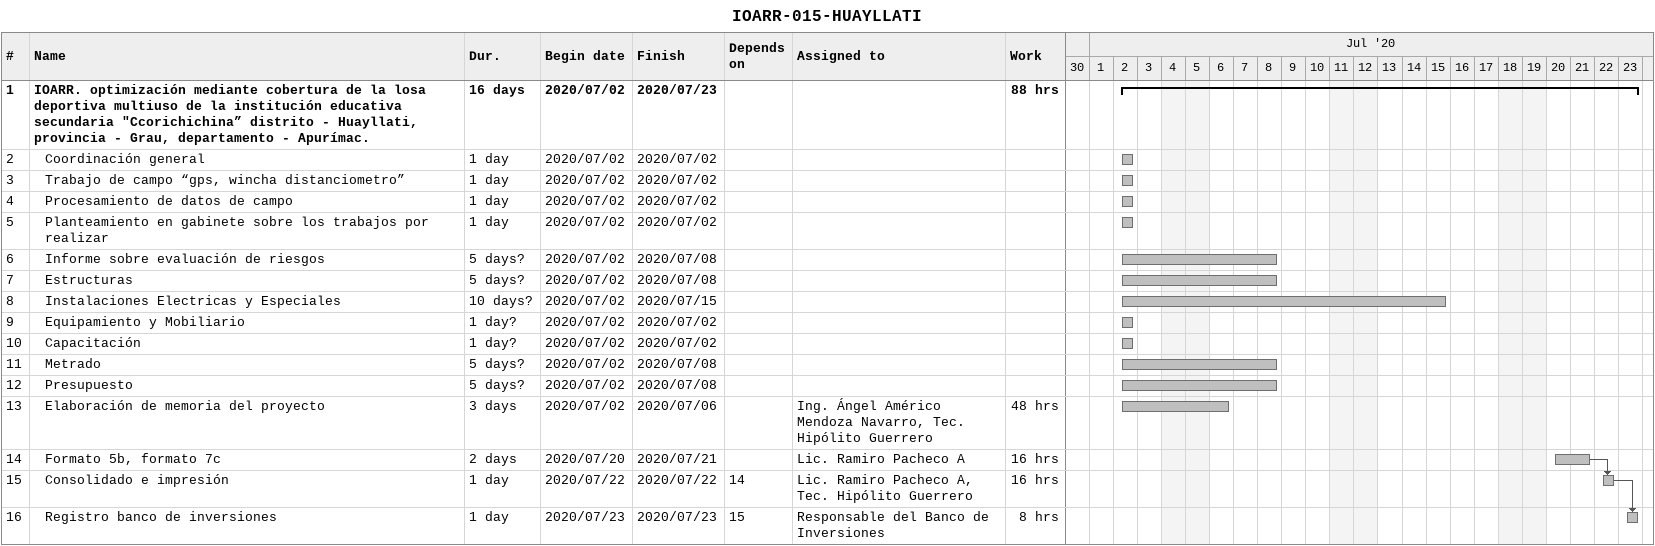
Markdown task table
IOARR-015-HUAYLLATI

| ID | Level | Task | Duration | Start | Finish | Predecessors | Resources | Work (h) |
|---|---|---|---|---|---|---|---|---|
| 1 | 1 | **IOARR. optimización mediante cobertura de la losa deportiva multiuso de la institución educativa secundaria "Ccorichichina” distrito - Huayllati, provincia - Grau, departamento - Apurímac.** | 16d | 2020-07-02 | 2020-07-23 |  |  | 88 |
| 2 | 2 | Coordinación general | 1d | 2020-07-02 | 2020-07-02 |  |  |  |
| 3 | 2 | Trabajo de campo “gps, wincha distanciometro” | 1d | 2020-07-02 | 2020-07-02 |  |  |  |
| 4 | 2 | Procesamiento de datos de campo | 1d | 2020-07-02 | 2020-07-02 |  |  |  |
| 5 | 2 | Planteamiento en gabinete sobre los trabajos por realizar | 1d | 2020-07-02 | 2020-07-02 |  |  |  |
| 6 | 2 | Informe sobre evaluación de riesgos | 5d? | 2020-07-02 | 2020-07-08 |  |  |  |
| 7 | 2 | Estructuras | 5d? | 2020-07-02 | 2020-07-08 |  |  |  |
| 8 | 2 | Instalaciones Electricas y Especiales | 10d? | 2020-07-02 | 2020-07-15 |  |  |  |
| 9 | 2 | Equipamiento y Mobiliario | 1d? | 2020-07-02 | 2020-07-02 |  |  |  |
| 10 | 2 | Capacitación | 1d? | 2020-07-02 | 2020-07-02 |  |  |  |
| 11 | 2 | Metrado | 5d? | 2020-07-02 | 2020-07-08 |  |  |  |
| 12 | 2 | Presupuesto | 5d? | 2020-07-02 | 2020-07-08 |  |  |  |
| 13 | 2 | Elaboración de memoria del proyecto | 3d | 2020-07-02 | 2020-07-06 |  | Ing. Ángel Américo Mendoza Navarro, Tec. Hipólito Guerrero | 48 |
| 14 | 2 | Formato 5b, formato 7c | 2d | 2020-07-20 | 2020-07-21 |  | Lic. Ramiro Pacheco A | 16 |
| 15 | 2 | Consolidado e impresión | 1d | 2020-07-22 | 2020-07-22 | 14 | Lic. Ramiro Pacheco A, Tec. Hipólito Guerrero | 16 |
| 16 | 2 | Registro banco de inversiones | 1d | 2020-07-23 | 2020-07-23 | 15 | Responsable del Banco de Inversiones | 8 |
